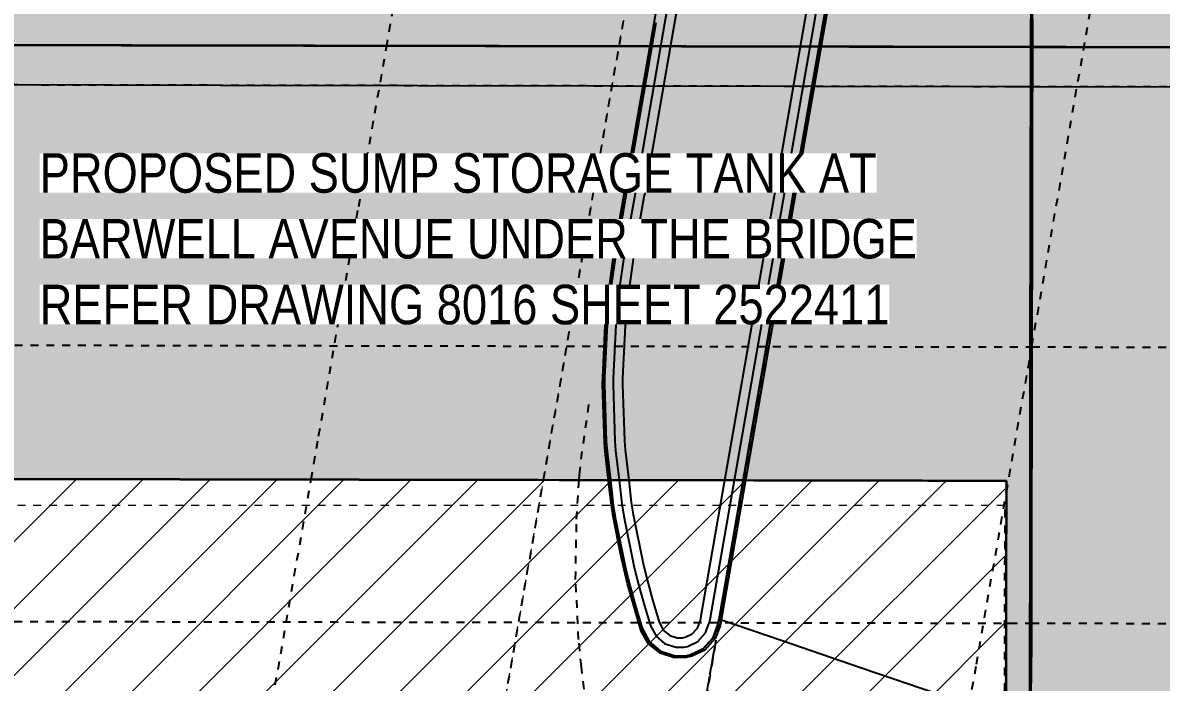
# Model space of a CAD drawing. Header units: metres. Extents: x -1147 to -802, y 5 to 567.
# Drawn here: x -1032.06 to -1017.65, y 518.45 to 526.81 of the extents above; entities that cross this region are included whole.
import ezdxf

# ---------------------------------------------------------------- set-up
doc = ezdxf.new("R2010")
doc.units = ezdxf.units.M
for name, pattern in [('Control Line', [0.02, 0.0125, -0.0025, 0.0025, -0.0025]), ('ControlLine', [0.02, 0.0125, -0.0025, 0.0025, -0.0025]), ('IMPORT-LNMK-LaneLine3 _3__2_', [0.012, 0.003, -0.009]), ('IMPORT-LNMK-LineCont _3__2_', [0.004, 0.001, -0.003]), ('IMPORT-LNMK-LineTurn _3_', [0.0012, 0.0006, -0.0006]), ('JacobsDash', [0.0045, 0.003, -0.0015])]:
    doc.linetypes.add(name, pattern=pattern)
for name, color, linetype, lineweight in [('A-DETL', 7, 'Continuous', 13), ('A-DETL-GENF', 7, 'Continuous', 9), ('A-FLOR', 7, 'Continuous', 50), ('A-FLOR-PATT', 7, 'Continuous', 40), ('A-GENM', 7, 'Continuous', 35), ('G-ANNO-TEXT', 7, 'Continuous', 9), ('S-GRID', 7, 'Continuous', 9)]:
    doc.layers.add(name, color=color, linetype=linetype, lineweight=lineweight)
doc.styles.add('Arial Narrow_3', font='ARIALN.TTF', dxfattribs={"height": 0.5})

# ---------------------------------------------------------------- blocks, each defined once
blk = doc.blocks.new('T2DPAA-T2D-PWA-RW-M2D-000001_ControlLines_rvt-1-DRG-2873010 - GENERAL ARRANGEMENT PLAN')
at = {"layer": 'A-DETL', "color": 254, "linetype": 'ControlLine', "lineweight": 25, "true_color": 0xbedeff}
for p, q in [((-1137.06, 526.029), (-1119.732, 525.998)), ((-1119.712, 525.998), (-1117.671, 525.995))]:
    blk.add_line(p, q, dxfattribs=at)
at = {"layer": 'A-DETL', "color": 141, "linetype": 'ControlLine', "lineweight": 25, "true_color": 0xa3d0ff}
blk.add_line((-1119.732, 525.998), (-1119.712, 525.998), dxfattribs=at)
blk = doc.blocks.new('T2DPAA-T2D-PWA-RW-M2D-000002_ControlLinesMinor_rvt-1-DRG-2873010 - GENERAL ARRANGEMENT PLAN')
at = {"layer": 'A-DETL', "color": 254, "linetype": 'ControlLine', "lineweight": 25, "true_color": 0xbedeff}
for p, q in [((-1123.365, 521.008), (-1119.704, 542.021)), ((-1125.902, 521.012), (-1123.494, 534.834))]:
    blk.add_line(p, q, dxfattribs=at)
at = {"layer": 'A-DETL', "color": 141, "linetype": 'ControlLine', "lineweight": 25, "true_color": 0xa3d0ff}
for p, q in [((-1128.479, 506.217), (-1125.902, 521.012)), ((-1123.734, 518.89), (-1123.365, 521.008)), ((-1125.942, 506.212), (-1123.734, 518.89))]:
    blk.add_line(p, q, dxfattribs=at)
blk = doc.blocks.new('T2DPAA-T2D-C3S-RW-M2D-100010_dwg-40802999-DRG-2873010 - GENERAL ARRANGEMENT PLAN')
at = {"color": 254, "lineweight": 25, "true_color": 0xd5d5d5}
for p, q in [((32.966, -598.974), (34.241, -603.809)), ((34.029, -601.045), (34.178, -601.61)), ((34.241, -603.809), (35.517, -608.643)), ((35.051, -604.918), (35.072, -604.998)), ((35.519, -606.691), (35.53, -606.731)), ((35.517, -608.643), (36.793, -613.478)), ((36.116, -608.955), (34.249, -609.118)), ((36.118, -608.96), (34.25, -609.123)), ((36.418, -608.928), (36.117, -608.955)), ((36.419, -608.933), (36.119, -608.959)), ((37.914, -608.913), (36.438, -609.042)), ((34.249, -609.118), (33.491, -609.184)), ((34.25, -609.123), (33.491, -609.189)), ((36.437, -609.042), (34.259, -609.233)), ((37.925, -609.032), (36.458, -609.161)), ((32.882, -609.257), (32.69, -609.287)), ((32.882, -609.261), (32.691, -609.292)), ((32.931, -609.249), (32.882, -609.257)), ((32.932, -609.254), (32.882, -609.261)), ((33.491, -609.184), (32.931, -609.249)), ((33.491, -609.189), (32.932, -609.254)), ((34.259, -609.233), (33.501, -609.299)), ((36.457, -609.161), (34.272, -609.352)), ((32.65, -609.294), (31.9, -609.454)), ((32.651, -609.299), (31.901, -609.459)), ((32.67, -609.407), (31.928, -609.566)), ((32.69, -609.287), (32.65, -609.294)), ((32.691, -609.292), (32.651, -609.299)), ((32.709, -609.401), (32.67, -609.407)), ((32.899, -609.37), (32.709, -609.401)), ((32.948, -609.363), (32.899, -609.37)), ((33.501, -609.299), (32.948, -609.363)), ((33.511, -609.418), (32.965, -609.482)), ((34.27, -609.352), (33.511, -609.418)), ((31.822, -609.474), (31.126, -609.685)), ((31.824, -609.479), (31.127, -609.689)), ((31.9, -609.454), (31.822, -609.474)), ((31.901, -609.459), (31.824, -609.479)), ((31.928, -609.566), (31.851, -609.585)), ((32.691, -609.525), (31.958, -609.682)), ((32.729, -609.519), (32.691, -609.525)), ((32.916, -609.489), (32.729, -609.519)), ((32.965, -609.482), (32.916, -609.489)), ((31.126, -609.685), (31.012, -609.724)), ((31.127, -609.689), (31.014, -609.729)), ((31.851, -609.585), (31.163, -609.793)), ((31.882, -609.702), (31.202, -609.907)), ((31.958, -609.682), (31.882, -609.702)), ((31.012, -609.724), (30.67, -609.859)), ((31.014, -609.729), (30.671, -609.864)), ((31.051, -609.832), (30.699, -609.971)), ((31.163, -609.793), (31.051, -609.832)), ((31.091, -609.945), (30.73, -610.088)), ((31.202, -609.907), (31.091, -609.945)), ((34.225, -610.986), (37.245, -610.722)), ((36.608, -610.817), (36.726, -611.265)), ((36.922, -610.871), (38.084, -610.769)), ((33.1, -611.085), (34.225, -610.986)), ((34.235, -611.106), (36.92, -610.871)), ((34.245, -611.215), (38.093, -610.879)), ((34.245, -611.22), (38.094, -610.884)), ((31.041, -611.265), (33.092, -611.085)), ((33.092, -611.085), (33.1, -611.085)), ((33.11, -611.204), (34.235, -611.106)), ((31.072, -611.382), (33.103, -611.205)), ((33.103, -611.205), (33.11, -611.204)), ((33.12, -611.314), (34.245, -611.215)), ((33.12, -611.319), (34.245, -611.22)), ((31.1, -611.49), (33.112, -611.314)), ((31.101, -611.495), (33.113, -611.319)), ((33.112, -611.314), (33.12, -611.314)), ((33.113, -611.319), (33.12, -611.319)), ((36.754, -611.373), (36.86, -611.773)), ((37.276, -613.35), (37.342, -613.6)), ((36.793, -613.478), (36.858, -613.727)), ((37.347, -613.619), (37.496, -614.184)), ((36.863, -613.746), (37.384, -615.721)), ((37.605, -614.596), (37.645, -614.75)), ((37.683, -614.892), (37.754, -615.161))]:
    blk.add_line(p, q, dxfattribs=at)
at = {"color": 254, "linetype": 'IMPORT-LNMK-LaneLine3 _3__2_', "lineweight": 25, "true_color": 0xd5d5d5}
for p, q in [((29.775, -599.816), (31.05, -604.65)), ((31.05, -604.65), (31.302, -605.602)), ((31.302, -605.603), (32.326, -609.485)), ((32.326, -609.485), (33.602, -614.32)), ((33.602, -614.32), (33.668, -614.569)), ((33.673, -614.588), (34.877, -619.154)), ((30.207, -615.172), (30.218, -615.213)), ((30.218, -615.213), (30.283, -615.462)), ((30.289, -615.481), (31.493, -620.047))]:
    blk.add_line(p, q, dxfattribs=at)
at = {"color": 9, "linetype": 'IMPORT-LNMK-LaneLine3 _3__2_', "lineweight": 25, "true_color": 0xc3c3c3}
for p, q in [((26.391, -600.709), (27.666, -605.543)), ((27.666, -605.543), (28.942, -610.378)), ((28.942, -610.378), (30.207, -615.172)), ((33.668, -614.569), (33.673, -614.588)), ((30.283, -615.462), (30.289, -615.481))]:
    blk.add_line(p, q, dxfattribs=at)
at = {"color": 254, "lineweight": 25, "true_color": 0xe1e1e1}
for p, q in [((34.178, -601.61), (34.258, -601.911)), ((34.992, -604.694), (35.051, -604.918)), ((35.072, -604.998), (35.519, -606.691)), ((35.53, -606.731), (35.579, -606.92)), ((36.461, -610.26), (36.608, -610.817)), ((36.726, -611.265), (36.754, -611.373)), ((36.86, -611.773), (37.276, -613.35)), ((37.496, -614.184), (37.605, -614.596)), ((37.645, -614.75), (37.683, -614.892)), ((37.754, -615.161), (37.863, -615.576))]:
    blk.add_line(p, q, dxfattribs=at)
at = {"color": 254, "linetype": 'IMPORT-LNMK-LineCont _3__2_', "lineweight": 25, "true_color": 0xd5d5d5}
for p, q in [((35.243, -605.715), (40.224, -605.28)), ((33.203, -605.894), (35.243, -605.715)), ((30.262, -606.151), (33.203, -605.894)), ((29.704, -606.2), (30.262, -606.151)), ((33.686, -614.585), (38.382, -614.174)), ((31.81, -614.749), (33.401, -614.61)), ((33.401, -614.61), (33.569, -614.595))]:
    blk.add_line(p, q, dxfattribs=at)
at = {"color": 9, "linetype": 'IMPORT-LNMK-LineCont _3__2_', "lineweight": 25, "true_color": 0xc3c3c3}
for p, q in [((25.281, -606.587), (29.704, -606.2)), ((33.569, -614.595), (33.686, -614.585)), ((29.606, -614.942), (31.81, -614.749)), ((29.085, -614.987), (29.606, -614.942))]:
    blk.add_line(p, q, dxfattribs=at)
at = {"color": 254, "linetype": 'IMPORT-LNMK-LineTurn _3_', "lineweight": 25, "true_color": 0xd5d5d5}
for p, q in [((30.832, -609.438), (31.589, -609.348)), ((30.57, -609.482), (30.639, -609.469)), ((30.639, -609.469), (30.832, -609.438))]:
    blk.add_line(p, q, dxfattribs=at)
at = {"color": 9, "linetype": 'IMPORT-LNMK-LineTurn _3_', "lineweight": 25, "true_color": 0xc3c3c3}
for p, q in [((30.082, -609.577), (30.57, -609.482)), ((29.343, -609.762), (30.082, -609.577)), ((28.617, -609.994), (29.343, -609.762)), ((28.291, -610.116), (28.617, -609.994)), ((27.842, -610.3), (28.291, -610.116)), ((26.814, -611.874), (28.798, -611.7)), ((28.798, -611.7), (28.961, -611.686)), ((28.961, -611.686), (29.241, -611.661))]:
    blk.add_line(p, q, dxfattribs=at)
at = {"color": 9, "lineweight": 25, "true_color": 0xc3c3c3}
for p, q in [((30.373, -609.976), (30.227, -610.042)), ((30.375, -609.981), (30.229, -610.046)), ((30.67, -609.859), (30.373, -609.976)), ((30.671, -609.864), (30.375, -609.981)), ((30.699, -609.971), (30.419, -610.082)), ((30.227, -610.042), (29.646, -610.328)), ((30.229, -610.046), (29.648, -610.333)), ((30.419, -610.082), (30.274, -610.146)), ((30.73, -610.088), (30.467, -610.192)), ((30.274, -610.146), (29.7, -610.43)), ((30.324, -610.255), (29.757, -610.536)), ((30.467, -610.192), (30.324, -610.255)), ((29.471, -610.424), (29.22, -610.57)), ((29.473, -610.429), (29.223, -610.574)), ((29.646, -610.328), (29.471, -610.424)), ((29.648, -610.333), (29.473, -610.429)), ((29.7, -610.43), (29.527, -610.525)), ((29.22, -610.57), (28.993, -610.71)), ((29.223, -610.574), (28.996, -610.714)), ((29.527, -610.525), (29.279, -610.668)), ((29.757, -610.536), (29.586, -610.629)), ((28.993, -610.71), (28.95, -610.738)), ((28.996, -610.714), (28.953, -610.742)), ((29.279, -610.668), (29.055, -610.807)), ((29.586, -610.629), (29.341, -610.771)), ((28.95, -610.738), (28.813, -610.868)), ((28.953, -610.742), (28.818, -610.871)), ((29.012, -610.834), (28.907, -610.935)), ((29.055, -610.807), (29.012, -610.834)), ((29.341, -610.771), (29.119, -610.908)), ((28.813, -610.868), (28.737, -611.029)), ((28.818, -610.871), (28.742, -611.031)), ((28.907, -610.935), (28.849, -611.059)), ((29.005, -611.004), (28.964, -611.09)), ((29.077, -610.935), (29.005, -611.004)), ((29.119, -610.908), (29.077, -610.935)), ((28.735, -611.039), (28.725, -611.228)), ((28.74, -611.04), (28.73, -611.227)), ((28.737, -611.029), (28.735, -611.039)), ((28.742, -611.031), (28.74, -611.04)), ((28.847, -611.067), (28.839, -611.212)), ((28.849, -611.059), (28.847, -611.067)), ((28.963, -611.095), (28.958, -611.195)), ((28.964, -611.09), (28.963, -611.095)), ((28.725, -611.228), (28.76, -611.352)), ((28.73, -611.227), (28.764, -611.35)), ((28.839, -611.212), (28.866, -611.307)), ((28.958, -611.195), (28.976, -611.261)), ((28.976, -611.261), (28.991, -611.289)), ((28.991, -611.289), (29.056, -611.365)), ((29.303, -611.417), (31.041, -611.265)), ((28.76, -611.352), (28.787, -611.406)), ((28.764, -611.35), (28.791, -611.404)), ((28.787, -611.406), (28.909, -611.549)), ((28.791, -611.404), (28.912, -611.545)), ((28.866, -611.307), (28.886, -611.349)), ((28.886, -611.349), (28.981, -611.459)), ((29.056, -611.365), (29.144, -611.412)), ((29.144, -611.412), (29.244, -611.422)), ((29.244, -611.422), (29.297, -611.417)), ((29.297, -611.417), (29.303, -611.417)), ((29.314, -611.536), (31.072, -611.382)), ((28.909, -611.549), (29.076, -611.637)), ((28.912, -611.545), (29.078, -611.632)), ((28.981, -611.459), (29.11, -611.527)), ((29.11, -611.527), (29.254, -611.541)), ((29.254, -611.541), (29.307, -611.537)), ((29.307, -611.537), (29.314, -611.536)), ((29.323, -611.646), (31.1, -611.49)), ((29.324, -611.651), (31.101, -611.495)), ((29.076, -611.637), (29.264, -611.656)), ((29.078, -611.632), (29.264, -611.651)), ((29.26, -612.488), (29.319, -611.654)), ((29.264, -611.651), (29.317, -611.646)), ((29.264, -611.656), (29.318, -611.651)), ((29.317, -611.646), (29.323, -611.646)), ((29.318, -611.651), (29.324, -611.651)), ((29.187, -613.535), (29.26, -612.488)), ((29.085, -614.987), (29.187, -613.535)), ((37.342, -613.6), (37.347, -613.619)), ((36.858, -613.727), (36.863, -613.746))]:
    blk.add_line(p, q, dxfattribs=at)
at = {"color": 254, "lineweight": 25, "true_color": 0xd5d5d5, "flags": 128}
for points in [[(34.258, -601.911), (34.725, -603.681), (34.992, -604.694)], [(35.579, -606.92), (36, -608.516), (36.461, -610.26)]]:
    blk.add_lwpolyline(points, dxfattribs=at)
blk = doc.blocks.new('T2DPAA-T2D-PWC-RW-M2D-100010_RoadDesign_rvt-1-DRG-2873010 - GENERAL ARRANGEMENT PLAN')
at = {"color": 254, "lineweight": 18, "true_color": 0xe3e3e3, "rotation": 75.11694444444437}
blk.add_blockref('T2DPAA-T2D-C3S-RW-M2D-100010_dwg-40802999-DRG-2873010 - GENERAL ARRANGEMENT PLAN', (-1722.337, 648.01), dxfattribs=at)
blk = doc.blocks.new('Top of Pavement - RL A - Top of Pavement - RL A-68818558-DRG-2873010 - GENERAL ARRANGEMENT PLAN')
at = {"layer": 'A-GENM', "color": 253, "lineweight": 25, "true_color": 0xa3a3a3}
blk.add_open_spline([(112.724, 49.654), (112.769, 49.485), (112.863, 49.127), (113.007, 48.582), (113.156, 48.017), (113.305, 47.453), (113.454, 46.888), (113.603, 46.324), (113.752, 45.759), (113.901, 45.195), (114.05, 44.63), (114.199, 44.066), (114.348, 43.501), (114.472, 43.03), (114.571, 42.654), (114.671, 42.278), (114.795, 41.807), (114.944, 41.243), (115.093, 40.678), (115.242, 40.113), (115.391, 39.549), (115.54, 38.984), (115.689, 38.42), (115.838, 37.855), (115.987, 37.29), (116.135, 36.726), (116.284, 36.161), (116.433, 35.597), (116.582, 35.032), (116.731, 34.467), (116.88, 33.903), (117.029, 33.338), (117.178, 32.774), (117.327, 32.209), (117.476, 31.644), (117.625, 31.08), (117.774, 30.515), (117.923, 29.951), (118.072, 29.386), (118.221, 28.821), (118.37, 28.257), (118.519, 27.692), (118.668, 27.127), (118.817, 26.563), (118.966, 25.998), (119.115, 25.434), (119.264, 24.869), (119.413, 24.304), (119.562, 23.74), (119.711, 23.175), (119.835, 22.705), (119.934, 22.328), (120.009, 22.046), (120.083, 21.764), (120.183, 21.387), (120.307, 20.917), (120.456, 20.352), (120.605, 19.787), (120.754, 19.223), (120.903, 18.658), (121.052, 18.094), (121.201, 17.529), (121.35, 16.964), (121.499, 16.4), (121.648, 15.835), (121.797, 15.271), (121.946, 14.706), (122.095, 14.141), (122.244, 13.577), (122.393, 13.012), (122.542, 12.447), (122.691, 11.883), (122.84, 11.318), (122.989, 10.754), (123.138, 10.189), (123.286, 9.624), (123.435, 9.06), (123.56, 8.589), (123.659, 8.213), (123.758, 7.836), (123.882, 7.366), (124.031, 6.801), (124.18, 6.237), (124.329, 5.672), (124.478, 5.108), (124.627, 4.543), (124.776, 3.978), (124.9, 3.508), (125, 3.131), (125.099, 2.755), (125.223, 2.284), (125.372, 1.72), (125.521, 1.155), (125.67, 0.59), (125.819, 0.025), (125.968, -0.539), (126.117, -1.104), (126.266, -1.669), (126.415, -2.234), (126.564, -2.798), (126.713, -3.363), (126.862, -3.928), (127.011, -4.492), (127.16, -5.057), (127.309, -5.622), (127.458, -6.187), (127.607, -6.751), (127.756, -7.316), (127.9, -7.858), (127.993, -8.213), (128.037, -8.379)], degree=3, knots=[0.3028288, 0.3028288, 0.3028288, 0.3028288, 0.3064516, 0.3104839, 0.3145161, 0.3185484, 0.3225806, 0.3266129, 0.3306452, 0.3346774, 0.3387097, 0.3427419, 0.3467742, 0.3508065, 0.3528226, 0.3548387, 0.358871, 0.3629032, 0.3669355, 0.3709677, 0.375, 0.3790323, 0.3830645, 0.3870968, 0.391129, 0.3951613, 0.3991935, 0.4032258, 0.4072581, 0.4112903, 0.4153226, 0.4193548, 0.4233871, 0.4274194, 0.4314516, 0.4354839, 0.4395161, 0.4435484, 0.4475806, 0.4516129, 0.4556452, 0.4596774, 0.4637097, 0.4677419, 0.4717742, 0.4758065, 0.4798387, 0.483871, 0.4879032, 0.4919355, 0.4959677, 0.4979839, 0.5, 0.5020161, 0.5040323, 0.5080645, 0.5120968, 0.516129, 0.5201613, 0.5241935, 0.5282258, 0.5322581, 0.5362903, 0.5403226, 0.5443548, 0.5483871, 0.5524194, 0.5564516, 0.5604839, 0.5645161, 0.5685484, 0.5725806, 0.5766129, 0.5806452, 0.5846774, 0.5887097, 0.5927419, 0.5967742, 0.5987903, 0.6008065, 0.6048387, 0.608871, 0.6129032, 0.6169355, 0.6209677, 0.625, 0.6290323, 0.6330645, 0.6350806, 0.6370968, 0.641129, 0.6451613, 0.6491935, 0.6532258, 0.6572581, 0.6612903, 0.6653226, 0.6693548, 0.6733871, 0.6774194, 0.6814516, 0.6854839, 0.6895161, 0.6935484, 0.6975806, 0.7016129, 0.7056452, 0.7096774, 0.7137097, 0.7172654, 0.7172654, 0.7172654, 0.7172654], dxfattribs=at)
at = {"layer": 'A-GENM', "color": 9, "lineweight": 25, "true_color": 0xbebebe}
for points in [[(118.072, 29.386), (118.023, 29.574), (117.973, 29.762), (117.923, 29.951)], [(118.221, 28.821), (118.198, 28.909), (118.175, 28.997), (118.152, 29.085)], [(118.37, 28.257), (118.321, 28.445), (118.271, 28.633), (118.221, 28.821)], [(118.519, 27.692), (118.469, 27.88), (118.42, 28.069), (118.37, 28.257)], [(118.668, 27.127), (118.618, 27.316), (118.569, 27.504), (118.519, 27.692)], [(118.817, 26.563), (118.767, 26.751), (118.718, 26.939), (118.668, 27.127)], [(118.886, 26.302), (118.863, 26.389), (118.84, 26.476), (118.817, 26.563)], [(118.966, 25.998), (118.959, 26.025), (118.952, 26.052), (118.945, 26.078)], [(119.424, 24.265), (119.42, 24.278), (119.417, 24.291), (119.413, 24.304)], [(119.562, 23.74), (119.532, 23.852), (119.503, 23.964), (119.473, 24.075)], [(119.711, 23.175), (119.661, 23.363), (119.612, 23.552), (119.562, 23.74)], [(119.86, 22.611), (119.81, 22.799), (119.761, 22.987), (119.711, 23.175)], [(120.009, 22.046), (119.984, 22.14), (119.934, 22.328), (119.885, 22.516), (119.86, 22.611)], [(120.158, 21.481), (120.133, 21.575), (120.083, 21.764), (120.034, 21.952), (120.009, 22.046)], [(120.307, 20.917), (120.257, 21.105), (120.208, 21.293), (120.158, 21.481)], [(120.355, 20.736), (120.339, 20.796), (120.323, 20.856), (120.307, 20.917)], [(120.605, 19.787), (120.57, 19.918), (120.536, 20.049), (120.501, 20.179)], [(120.62, 19.731), (120.615, 19.75), (120.61, 19.769), (120.605, 19.787)], [(120.754, 19.223), (120.719, 19.356), (120.684, 19.489), (120.648, 19.623)], [(121.201, 17.529), (121.167, 17.658), (121.132, 17.788), (121.098, 17.917)], [(121.236, 17.396), (121.224, 17.44), (121.212, 17.485), (121.201, 17.529)], [(121.35, 16.964), (121.313, 17.102), (121.277, 17.239), (121.241, 17.377)], [(121.39, 16.811), (121.377, 16.862), (121.363, 16.913), (121.35, 16.964)], [(121.539, 16.246), (121.526, 16.297), (121.512, 16.348), (121.499, 16.4)], [(121.648, 15.835), (121.624, 15.925), (121.6, 16.014), (121.577, 16.104)]]:
    blk.add_open_spline(points, degree=3, dxfattribs=at)
at = {"layer": 'A-GENM', "color": 254, "lineweight": 25, "true_color": 0xd1d1d1}
for points in [[(118.152, 29.085), (118.125, 29.185), (118.099, 29.286), (118.072, 29.386)], [(118.945, 26.078), (118.925, 26.153), (118.906, 26.227), (118.886, 26.302)], [(119.115, 25.434), (119.065, 25.622), (119.016, 25.81), (118.966, 25.998)], [(119.264, 24.869), (119.214, 25.057), (119.165, 25.245), (119.115, 25.434)], [(119.413, 24.304), (119.363, 24.493), (119.314, 24.681), (119.264, 24.869)], [(119.473, 24.075), (119.457, 24.139), (119.44, 24.202), (119.424, 24.265)], [(120.456, 20.352), (120.422, 20.48), (120.388, 20.608), (120.355, 20.736)], [(120.501, 20.179), (120.486, 20.237), (120.471, 20.294), (120.456, 20.352)], [(120.648, 19.623), (120.639, 19.659), (120.629, 19.695), (120.62, 19.731)], [(120.903, 18.658), (120.853, 18.846), (120.804, 19.035), (120.754, 19.223)], [(121.052, 18.094), (121.002, 18.282), (120.952, 18.47), (120.903, 18.658)], [(121.098, 17.917), (121.083, 17.976), (121.067, 18.035), (121.052, 18.094)], [(121.499, 16.4), (121.463, 16.537), (121.426, 16.674), (121.39, 16.811)], [(121.577, 16.104), (121.564, 16.151), (121.552, 16.198), (121.539, 16.246)], [(121.797, 15.271), (121.747, 15.459), (121.697, 15.647), (121.648, 15.835)]]:
    blk.add_open_spline(points, degree=3, dxfattribs=at)
at = {"layer": 'A-GENM', "color": 253, "lineweight": 25, "true_color": 0xa3a3a3}
blk.add_open_spline([(121.241, 17.377), (121.239, 17.383), (121.238, 17.39), (121.236, 17.396)], degree=3, dxfattribs=at)
blk = doc.blocks.new('T2DPAA-T2D-C3S-RS-M3D-100334_rvt-1-DRG-2873010 - GENERAL ARRANGEMENT PLAN')
at = {"layer": 'A-GENM', "color": 253, "lineweight": 25, "true_color": 0xa3a3a3}
for p, q in [((-1119.731, 526.784), (-1119.731, 526.855)), ((-1119.711, 526.855), (-1119.711, 526.784)), ((-1119.731, 526.712), (-1119.731, 526.784)), ((-1119.731, 526.641), (-1119.731, 526.712)), ((-1119.711, 526.784), (-1119.711, 526.712)), ((-1119.711, 526.712), (-1119.711, 526.641)), ((-1119.731, 526.572), (-1119.731, 526.641)), ((-1119.731, 526.498), (-1119.731, 526.57)), ((-1119.711, 526.641), (-1119.711, 526.57)), ((-1119.711, 526.57), (-1119.711, 526.498)), ((-1119.735, 524.487), (-1119.731, 526.498)), ((-1119.739, 522.475), (-1119.735, 524.487)), ((-1119.742, 520.463), (-1119.739, 522.475)), ((-1120.041, 521.002), (-1120.044, 519.654)), ((-1119.746, 518.452), (-1119.742, 520.463)), ((-1120.044, 519.654), (-1120.046, 518.306)), ((-1119.749, 516.44), (-1119.746, 518.452))]:
    blk.add_line(p, q, dxfattribs=at)
at = {"layer": 'A-GENM', "color": 9, "lineweight": 25, "true_color": 0xbebebe}
blk.add_line((-1119.731, 526.57), (-1119.731, 526.498), dxfattribs=at)
at = {"layer": 'A-GENM', "color": 9, "lineweight": 25, "true_color": 0xbebebe, "flags": 128}
for points in [[(-1119.73, 527.14), (-1119.73, 527.069), (-1119.73, 526.998), (-1119.731, 526.926), (-1119.731, 526.855), (-1119.731, 526.784), (-1119.731, 526.712), (-1119.731, 526.641), (-1119.731, 526.572)], [(-1119.711, 526.498), (-1119.711, 526.57), (-1119.711, 526.641), (-1119.711, 526.712), (-1119.711, 526.784), (-1119.711, 526.855), (-1119.711, 526.926), (-1119.71, 526.998), (-1119.71, 527.069), (-1119.71, 527.14)], [(-1119.731, 526.498), (-1119.735, 524.707), (-1119.738, 522.915), (-1119.741, 521.123), (-1119.744, 519.332), (-1119.747, 517.54), (-1119.75, 515.748), (-1119.754, 513.957), (-1119.757, 512.165), (-1119.76, 510.373)], [(-1119.722, 520.464), (-1119.721, 521.123), (-1119.718, 522.915), (-1119.715, 524.707), (-1119.711, 526.498)], [(-1120.06, 510.374), (-1120.058, 511.555), (-1120.056, 512.736), (-1120.054, 513.917), (-1120.052, 515.097), (-1120.05, 516.278), (-1120.047, 517.459), (-1120.045, 518.64), (-1120.043, 519.821), (-1120.041, 521.002)], [(-1119.74, 510.373), (-1119.737, 512.165), (-1119.734, 513.957), (-1119.73, 515.748), (-1119.727, 517.54), (-1119.724, 519.332), (-1119.722, 520.462)]]:
    blk.add_lwpolyline(points, dxfattribs=at)
at = {"layer": 'A-GENM', "color": 253, "lineweight": 25, "true_color": 0xa3a3a3}
for points, knots in [([(-1150.816, 526.554), (-1150.624, 526.553), (-1150.24, 526.553), (-1149.664, 526.552), (-1149.089, 526.551), (-1148.513, 526.55), (-1147.938, 526.549), (-1147.362, 526.547), (-1146.786, 526.546), (-1146.307, 526.546), (-1145.923, 526.545), (-1145.539, 526.544), (-1145.06, 526.543), (-1144.484, 526.542), (-1143.908, 526.541), (-1143.333, 526.54), (-1142.757, 526.539), (-1142.181, 526.538), (-1141.606, 526.537), (-1141.03, 526.536), (-1140.455, 526.535), (-1139.879, 526.534), (-1139.303, 526.533), (-1138.728, 526.532), (-1138.152, 526.531), (-1137.576, 526.53), (-1137.001, 526.529), (-1136.425, 526.528), (-1135.849, 526.527), (-1135.274, 526.526), (-1134.698, 526.525), (-1134.123, 526.524), (-1133.547, 526.523), (-1132.971, 526.522), (-1132.396, 526.521), (-1131.82, 526.52), (-1131.244, 526.519), (-1130.669, 526.518), (-1130.093, 526.517), (-1129.517, 526.516), (-1128.942, 526.515), (-1128.366, 526.514), (-1127.79, 526.513), (-1127.215, 526.512), (-1126.639, 526.511), (-1126.159, 526.51), (-1125.776, 526.509), (-1125.392, 526.508), (-1124.912, 526.508), (-1124.432, 526.507), (-1124.049, 526.506), (-1123.665, 526.505), (-1123.185, 526.505), (-1122.61, 526.503), (-1122.034, 526.502), (-1121.458, 526.501), (-1120.883, 526.5), (-1120.307, 526.499), (-1119.923, 526.499), (-1119.731, 526.498)], [0.15625, 0.15625, 0.15625, 0.15625, 0.171875, 0.1875, 0.203125, 0.21875, 0.234375, 0.25, 0.265625, 0.28125, 0.2890625, 0.296875, 0.3125, 0.328125, 0.34375, 0.359375, 0.375, 0.390625, 0.40625, 0.421875, 0.4375, 0.453125, 0.46875, 0.484375, 0.5, 0.515625, 0.53125, 0.546875, 0.5625, 0.578125, 0.59375, 0.609375, 0.625, 0.640625, 0.65625, 0.671875, 0.6875, 0.703125, 0.71875, 0.734375, 0.75, 0.765625, 0.78125, 0.796875, 0.8125, 0.828125, 0.8359375, 0.84375, 0.859375, 0.875, 0.8828125, 0.890625, 0.90625, 0.921875, 0.9375, 0.953125, 0.96875, 0.984375, 1, 1, 1, 1]), ([(-1119.711, 526.498), (-1119.516, 526.498), (-1119.126, 526.497), (-1118.541, 526.496), (-1117.956, 526.495), (-1117.371, 526.494), (-1116.787, 526.493), (-1116.202, 526.492), (-1115.617, 526.491), (-1115.032, 526.49), (-1114.447, 526.489), (-1113.862, 526.488), (-1113.277, 526.487), (-1112.692, 526.486), (-1112.107, 526.485), (-1111.522, 526.484), (-1110.937, 526.483), (-1110.449, 526.482), (-1110.059, 526.481), (-1109.669, 526.48), (-1109.182, 526.48), (-1108.597, 526.479), (-1108.012, 526.478), (-1107.427, 526.477), (-1106.842, 526.475), (-1106.257, 526.474), (-1105.672, 526.473), (-1105.185, 526.473), (-1104.795, 526.472), (-1104.405, 526.471), (-1103.917, 526.47), (-1103.332, 526.469), (-1102.747, 526.468), (-1102.162, 526.467), (-1101.577, 526.466), (-1100.992, 526.465), (-1100.406, 526.464), (-1099.821, 526.463), (-1099.236, 526.462), (-1098.651, 526.461), (-1098.066, 526.46), (-1097.481, 526.459), (-1096.896, 526.458), (-1096.311, 526.457), (-1095.726, 526.456), (-1095.141, 526.455), (-1094.556, 526.454), (-1093.971, 526.453), (-1093.477, 526.452), (-1093.178, 526.451), (-1093.074, 526.451)], [0, 0, 0, 0, 0.0131579, 0.0263158, 0.0394737, 0.0526316, 0.0657895, 0.0789474, 0.0921053, 0.1052632, 0.1184211, 0.1315789, 0.1447368, 0.1578947, 0.1710526, 0.1842105, 0.1973684, 0.2105263, 0.2171053, 0.2236842, 0.2368421, 0.25, 0.2631579, 0.2763158, 0.2894737, 0.3026316, 0.3157895, 0.3289474, 0.3355263, 0.3421053, 0.3552632, 0.3684211, 0.3815789, 0.3947368, 0.4078947, 0.4210526, 0.4342105, 0.4473684, 0.4605263, 0.4736842, 0.4868421, 0.5, 0.5131579, 0.5263158, 0.5394737, 0.5526316, 0.5657895, 0.5789474, 0.5921053, 0.5991049, 0.5991049, 0.5991049, 0.5991049]), ([(-1124.305, 521.009), (-1123.95, 521.009), (-1123.417, 521.008), (-1122.706, 521.007), (-1122.351, 521.006), (-1122.173, 521.006)], [-0.11764706, -0.11764706, -0.11764706, -0.11764706, -0.08823529, -0.07352941, -0.05882353, -0.05882353, -0.05882353, -0.05882353]), ([(-1122.173, 521.006), (-1121.995, 521.005), (-1121.64, 521.005), (-1120.929, 521.003), (-1120.396, 521.003), (-1120.041, 521.002)], [-0.05882353, -0.05882353, -0.05882353, -0.05882353, -0.04411765, -0.02941176, 0, 0, 0, 0])]:
    blk.add_open_spline(points, degree=3, knots=knots, dxfattribs=at)
at = {"layer": 'A-GENM', "color": 9, "lineweight": 25, "true_color": 0xbebebe}
for points, knots in [([(-1132.131, 526.52), (-1132.219, 526.521), (-1132.414, 526.521), (-1132.609, 526.521), (-1132.715, 526.521)], [-0.66342165, -0.66342165, -0.66342165, -0.66342165, -0.65625, -0.64757154, -0.64757154, -0.64757154, -0.64757154]), ([(-1123.185, 526.505), (-1123.377, 526.505), (-1123.665, 526.505), (-1124.049, 526.506), (-1124.432, 526.507), (-1124.912, 526.508), (-1125.392, 526.508), (-1125.776, 526.509), (-1126.159, 526.51), (-1126.447, 526.51), (-1126.639, 526.511)], [-0.90625, -0.90625, -0.90625, -0.90625, -0.890625, -0.8828125, -0.875, -0.859375, -0.84375, -0.8359375, -0.828125, -0.8125, -0.8125, -0.8125, -0.8125]), ([(-1120.041, 521.002), (-1120.396, 521.003), (-1120.929, 521.003), (-1121.64, 521.005), (-1122.173, 521.006), (-1122.706, 521.007), (-1123.417, 521.008), (-1124.305, 521.009), (-1125.371, 521.011), (-1126.437, 521.013), (-1127.503, 521.015), (-1128.569, 521.017), (-1129.634, 521.019), (-1130.7, 521.021), (-1131.766, 521.023), (-1132.832, 521.025), (-1133.898, 521.027), (-1134.964, 521.028), (-1136.03, 521.03), (-1137.096, 521.032), (-1138.162, 521.034), (-1139.228, 521.036), (-1140.294, 521.038), (-1141.359, 521.04), (-1142.425, 521.042), (-1143.491, 521.044), (-1144.557, 521.045), (-1145.623, 521.047), (-1146.689, 521.049), (-1148.11, 521.052), (-1149.531, 521.054), (-1150.952, 521.057), (-1152.018, 521.059), (-1152.732, 521.06), (-1153.09, 521.061), (-1153.093, 521.061)], [-1, -1, -1, -1, -0.9705882, -0.9558824, -0.9411765, -0.9264706, -0.9117647, -0.8823529, -0.8529412, -0.8235294, -0.7941176, -0.7647059, -0.7352941, -0.7058824, -0.6764706, -0.6470588, -0.6176471, -0.5882353, -0.5588235, -0.5294118, -0.5, -0.4705882, -0.4411765, -0.4117647, -0.3823529, -0.3529412, -0.3235294, -0.2941176, -0.2647059, -0.2352941, -0.1764706, -0.1470588, -0.1176471, -0.0882353, -0.0879804, -0.0879804, -0.0879804, -0.0879804])]:
    blk.add_open_spline(points, degree=3, knots=knots, dxfattribs=at)
at = {"layer": 'A-GENM', "color": 254, "lineweight": 25, "true_color": 0xd1d1d1}
for points in [[(-1131.82, 526.52), (-1131.924, 526.52), (-1132.028, 526.52), (-1132.131, 526.52)], [(-1128.71, 526.514), (-1128.788, 526.514), (-1128.865, 526.515), (-1128.942, 526.515)], [(-1126.639, 526.511), (-1126.704, 526.511), (-1126.77, 526.511), (-1126.835, 526.511)], [(-1122.61, 526.503), (-1122.801, 526.504), (-1122.993, 526.504), (-1123.185, 526.505)], [(-1122.034, 526.502), (-1122.071, 526.503), (-1122.109, 526.503), (-1122.146, 526.503)], [(-1118.701, 526.497), (-1118.869, 526.497), (-1119.037, 526.497), (-1119.205, 526.497)], [(-1118.193, 526.496), (-1118.362, 526.496), (-1118.53, 526.496), (-1118.699, 526.497)], [(-1117.687, 526.495), (-1117.83, 526.495), (-1117.973, 526.495), (-1118.117, 526.496)]]:
    blk.add_open_spline(points, degree=3, dxfattribs=at)
at = {"layer": 'A-GENM', "color": 9, "lineweight": 25, "true_color": 0xbebebe}
for points in [[(-1131.244, 526.519), (-1131.436, 526.519), (-1131.628, 526.52), (-1131.82, 526.52)], [(-1128.942, 526.515), (-1129.134, 526.515), (-1129.517, 526.516), (-1130.093, 526.517), (-1130.669, 526.518), (-1131.052, 526.519), (-1131.244, 526.519)], [(-1128.628, 526.514), (-1128.655, 526.514), (-1128.683, 526.514), (-1128.71, 526.514)], [(-1126.835, 526.511), (-1126.849, 526.511), (-1126.862, 526.511), (-1126.876, 526.511)], [(-1122.146, 526.503), (-1122.3, 526.503), (-1122.455, 526.503), (-1122.61, 526.503)], [(-1121.62, 526.502), (-1121.758, 526.502), (-1121.896, 526.502), (-1122.034, 526.502)], [(-1119.731, 526.498), (-1119.911, 526.499), (-1120.091, 526.499), (-1120.27, 526.499)], [(-1119.205, 526.497), (-1119.374, 526.498), (-1119.543, 526.498), (-1119.711, 526.498)], [(-1118.117, 526.496), (-1118.142, 526.496), (-1118.168, 526.496), (-1118.193, 526.496)]]:
    blk.add_open_spline(points, degree=3, dxfattribs=at)
at = {"layer": 'A-GENM', "color": 254, "lineweight": 25, "true_color": 0xd1d1d1}
for points, knots in [([(-1126.876, 526.511), (-1126.989, 526.511), (-1127.294, 526.512), (-1127.79, 526.513), (-1128.261, 526.514), (-1128.541, 526.514), (-1128.628, 526.514)], [-0.80607264, -0.80607264, -0.80607264, -0.80607264, -0.796875, -0.78125, -0.765625, -0.75852231, -0.75852231, -0.75852231, -0.75852231]), ([(-1120.27, 526.499), (-1120.283, 526.499), (-1120.487, 526.5), (-1120.883, 526.5), (-1121.32, 526.501), (-1121.566, 526.502), (-1121.62, 526.502)], [-0.9853701, -0.9853701, -0.9853701, -0.9853701, -0.984375, -0.96875, -0.953125, -0.94872363, -0.94872363, -0.94872363, -0.94872363])]:
    blk.add_open_spline(points, degree=3, knots=knots, dxfattribs=at)
at = {"layer": 'A-GENM', "color": 253, "lineweight": 25, "true_color": 0xa3a3a3}
for points in [[(-1119.711, 526.498), (-1119.713, 525.828), (-1119.714, 525.157), (-1119.715, 524.486)], [(-1119.715, 524.486), (-1119.716, 523.815), (-1119.717, 523.145), (-1119.719, 522.474)], [(-1119.719, 522.474), (-1119.72, 521.804), (-1119.721, 521.134), (-1119.722, 520.464)], [(-1132.832, 521.025), (-1132.477, 521.024), (-1131.766, 521.023), (-1131.056, 521.021), (-1130.7, 521.021)], [(-1130.7, 521.021), (-1130.345, 521.02), (-1129.634, 521.019), (-1128.924, 521.018), (-1128.569, 521.017)], [(-1128.569, 521.017), (-1128.213, 521.016), (-1127.503, 521.015), (-1126.792, 521.014), (-1126.437, 521.013)], [(-1126.437, 521.013), (-1126.081, 521.013), (-1125.371, 521.011), (-1124.66, 521.01), (-1124.305, 521.009)], [(-1119.722, 520.462), (-1119.723, 519.791), (-1119.724, 519.12), (-1119.726, 518.45)]]:
    blk.add_open_spline(points, degree=3, dxfattribs=at)
at = {"layer": 'A-GENM', "color": 253, "lineweight": 25, "true_color": 0xa3a3a3, "rotation": 75.11694444444437}
blk.add_blockref('Top of Pavement - RL A - Top of Pavement - RL A-68818558-DRG-2873010 - GENERAL ARRANGEMENT PLAN', (-1134.058, 404.862), dxfattribs=at)

msp = doc.modelspace()

# ---------------------------------------------------------------- hatches: boundary and pattern name
at = {"layer": 'A-DETL-GENF'}
h = msp.add_hatch(dxfattribs=at)
h.set_pattern_fill('FP_4', color=256, style=0, pattern_type=2)
h.set_pattern_definition([(45, (100.7304, 3.6), (-0.42426407, 0.42426407), [])])
h.paths.add_polyline_path([(-1019.6515, 509.337), (-1019.6307, 521.002), (-1039.424, 521.0371), (-1041.3603, 509.9228), (-1041.7364, 509.9226), (-1041.7372, 509.3762), (-1041.5113, 509.3758), (-1041.2914, 509.8156), (-1041.0712, 509.375), (-1026.5283, 509.3492), (-1026.3581, 509.6896), (-1026.1876, 509.3486), (-1019.8399, 509.3373)])
at = {"layer": 'A-FLOR-PATT', "lineweight": 5, "true_color": 0xe1e1e1}
h = msp.add_hatch(color=254, dxfattribs=at)
h.paths.add_polyline_path([(-1025.2425, 507.7099), (-1025.4129, 509.3472), (-1025.6984, 509.3477), (-1025.4667, 508.5152)])
h.paths.add_polyline_path([(-1026.6273, 521.0144), (-1029.2319, 546.0369), (-1031.803, 531.2789), (-1028.947, 521.0185)])
h = msp.add_hatch(color=254, dxfattribs=at)
h.paths.add_polyline_path([(-1025.2425, 507.7099), (-1024.9578, 509.3464), (-1025.4129, 509.3472), (-1025.328, 508.5308)])
h.paths.add_polyline_path([(-1024.6508, 521.0109), (-1024.6888, 521.3724), (-1024.705, 521.6018), (-1024.7225, 522.22), (-1024.7202, 522.3432), (-1024.68, 523.1174), (-1024.5745, 523.9112), (-1022.6533, 534.9359), (-1022.5017, 535.7941), (-1021.996, 538.5181), (-1021.9412, 538.6558), (-1021.9145, 538.6976), (-1021.8131, 538.8044), (-1021.7855, 538.8242), (-1021.7336, 538.8568), (-1021.6322, 538.8968), (-1021.5893, 538.9073), (-1021.4441, 538.9149), (-1021.3912, 538.9073), (-1021.2477, 538.8568), (-1021.2091, 538.8347), (-1021.1006, 538.7419), (-1021.0673, 538.7003), (-1021.0006, 538.574), (-1020.9699, 538.4751), (-1020.9102, 538.2721), (-1020.7847, 537.7809), (-1020.7018, 537.3821), (-1020.6377, 536.996), (-1020.5593, 536.2828), (-1020.5523, 536.1555), (-1020.5323, 535.5099), (-1020.5338, 535.3662), (-1020.5649, 534.7368), (-1020.5755, 534.6152), (-1020.5962, 534.4158), (-1018.5715, 546.0535), (-1029.229, 546.0535), (-1029.2319, 546.0369), (-1026.6273, 521.0144), (-1024.7034, 521.011)])
h.paths.add_polyline_path([(-1021.0896, 544.2777), (-1021.8441, 544.2777), (-1021.4668, 545.0322), (-1021.2466, 544.5918)])
for points in [[(-1017.1535, 507.6948), (-1018.5715, 546.0535), (-1020.5972, 534.4059), (-1020.6572, 533.9678), (-1020.6808, 533.8269), (-1022.9141, 521.0078), (-1019.6307, 521.002), (-1019.6515, 509.337), (-1024.9578, 509.3464), (-1025.2425, 507.7099), (-1017.4955, 507.6954)], [(-1017.1535, 507.6948), (-1017.1322, 507.7012), (-1014.1504, 524.8162), (-1018.5715, 546.0535), (-1017.1685, 508.0992)], [(-1022.9289, 521.0078), (-1020.5962, 534.4158), (-1020.5649, 534.7368), (-1020.5329, 535.4321), (-1020.5338, 535.56), (-1020.5538, 536.2039), (-1020.5649, 536.3336), (-1020.6456, 537.0488), (-1020.7018, 537.3821), (-1020.7912, 537.8092), (-1020.9102, 538.2721), (-1021.0006, 538.574), (-1021.0673, 538.7003), (-1021.1006, 538.7419), (-1021.2091, 538.8347), (-1021.2554, 538.8612), (-1021.3922, 538.9077), (-1021.4441, 538.9149), (-1021.5893, 538.9073), (-1021.6322, 538.8968), (-1021.7336, 538.8568), (-1021.8131, 538.8044), (-1021.9145, 538.6976), (-1021.9412, 538.6558), (-1021.996, 538.5181), (-1022.0051, 538.4711), (-1022.504, 535.7809), (-1022.6824, 534.7711), (-1024.5745, 523.9112), (-1024.6845, 523.0676), (-1024.7219, 522.3088), (-1024.7219, 522.1984), (-1024.705, 521.6018), (-1024.6888, 521.3724), (-1024.6508, 521.0109), (-1023.2353, 521.0084)], [(-1022.9141, 521.0078), (-1020.6572, 533.9678), (-1020.5979, 534.4059), (-1022.9289, 521.0078)]]:
    msp.add_hatch(color=254, dxfattribs=at).paths.add_polyline_path(points)
h = msp.add_hatch(color=254, dxfattribs=at)
h.paths.add_polyline_path([(-1025.2425, 507.7099), (-1025.6984, 509.3477), (-1026.1876, 509.3486), (-1025.9808, 508.935), (-1026.7354, 508.935), (-1026.5283, 509.3492), (-1035.6209, 509.3654), (-1035.6635, 509.1208), (-1025.4667, 507.7403)])
h.paths.add_polyline_path([(-1028.947, 521.0185), (-1031.803, 531.2789), (-1033.5892, 521.0268), (-1029.2111, 521.019)])

# ---------------------------------------------------------------- linework, layer by layer
at = {"layer": 'A-DETL', "color": 150, "linetype": 'Control Line', "lineweight": 15, "true_color": 0x0080ff}
msp.add_line((-1029.4505, 498.1716), (-1023.0631, 534.8344), dxfattribs=at)
at = {"layer": 'A-DETL', "color": 143, "linetype": 'JacobsDash', "lineweight": 15, "true_color": 0x78aac8}
for p, q in [((-1019.6313, 520.687), (-1052.6625, 520.687)), ((-1019.6515, 509.337), (-1019.6313, 520.687))]:
    msp.add_line(p, q, dxfattribs=at)
at = {"layer": 'A-FLOR', "color": 252, "lineweight": 25, "true_color": 0x888888}
for p, q in [((-1024.5745, 523.9112), (-1022.6824, 534.7711)), ((-1020.6808, 533.8269), (-1023.2353, 519.1641)), ((-1024.68, 523.1174), (-1024.5745, 523.9112)), ((-1024.6845, 523.0676), (-1024.68, 523.1174)), ((-1024.7219, 522.3088), (-1024.6845, 523.0676)), ((-1024.7225, 522.22), (-1024.7219, 522.3088)), ((-1024.705, 521.6018), (-1024.7225, 522.22)), ((-1024.6981, 521.4956), (-1024.705, 521.6018)), ((-1024.6888, 521.3724), (-1024.6981, 521.4956)), ((-1024.6415, 520.9229), (-1024.6888, 521.3724)), ((-1024.6092, 520.6919), (-1024.6415, 520.9229)), ((-1024.5832, 520.5295), (-1024.6092, 520.6919)), ((-1024.4928, 520.0614), (-1024.5832, 520.5295)), ((-1024.4555, 519.8968), (-1024.4928, 520.0614)), ((-1024.4065, 519.6979), (-1024.4555, 519.8968)), ((-1024.2328, 519.0979), (-1024.4065, 519.6979)), ((-1024.1475, 518.9426), (-1024.2328, 519.0979)), ((-1023.2353, 519.1641), (-1023.2968, 519.0021)), ((-1023.9947, 518.8167), (-1024.1475, 518.9426)), ((-1023.2968, 519.0021), (-1023.4305, 518.8562)), ((-1023.8116, 518.7581), (-1023.9947, 518.8167)), ((-1023.6669, 518.762), (-1023.8116, 518.7581)), ((-1023.5916, 518.7785), (-1023.6669, 518.762)), ((-1023.4305, 518.8562), (-1023.5916, 518.7785))]:
    msp.add_line(p, q, dxfattribs=at)
at = {"layer": 'S-GRID', "color": 150, "linetype": 'Control Line', "lineweight": 18, "true_color": 0x0080ff}
msp.add_line((-1017.3232, 553.2281), (-1026.84, 498.5279), dxfattribs=at)

# ---------------------------------------------------------------- block references
at = {"lineweight": 5}
for name in ['T2DPAA-T2D-PWC-RW-M2D-100010_RoadDesign_rvt-1-DRG-2873010 - GENERAL ARRANGEMENT PLAN', 'T2DPAA-T2D-C3S-RS-M3D-100334_rvt-1-DRG-2873010 - GENERAL ARRANGEMENT PLAN', 'T2DPAA-T2D-PWA-RW-M2D-000002_ControlLinesMinor_rvt-1-DRG-2873010 - GENERAL ARRANGEMENT PLAN', 'T2DPAA-T2D-PWA-RW-M2D-000001_ControlLines_rvt-1-DRG-2873010 - GENERAL ARRANGEMENT PLAN']:
    msp.add_blockref(name, (100.4304, 0), dxfattribs=at)

# ---------------------------------------------------------------- next in the draw order: texts
at = {"layer": 'G-ANNO-TEXT', "char_height": 0.5, "attachment_point": 1, "style": 'Arial Narrow_3', "bg_fill": 3, "box_fill_scale": 1, "bg_fill_color": 256, "bg_fill_true_color": 13158600, "bg_fill_transparency": 0}
for s, insert in [('PROPOSED SUMP STORAGE TANK AT', (-1031.8492, 525.1521)), ('BARWELL AVENUE UNDER THE BRIDGE', (-1031.8492, 524.3187)), ('REFER DRAWING 8016 SHEET 2522411', (-1031.8492, 523.4852))]:
    msp.add_mtext(s, dxfattribs=dict(at, insert=insert))

doc.saveas('drawing.dxf')
